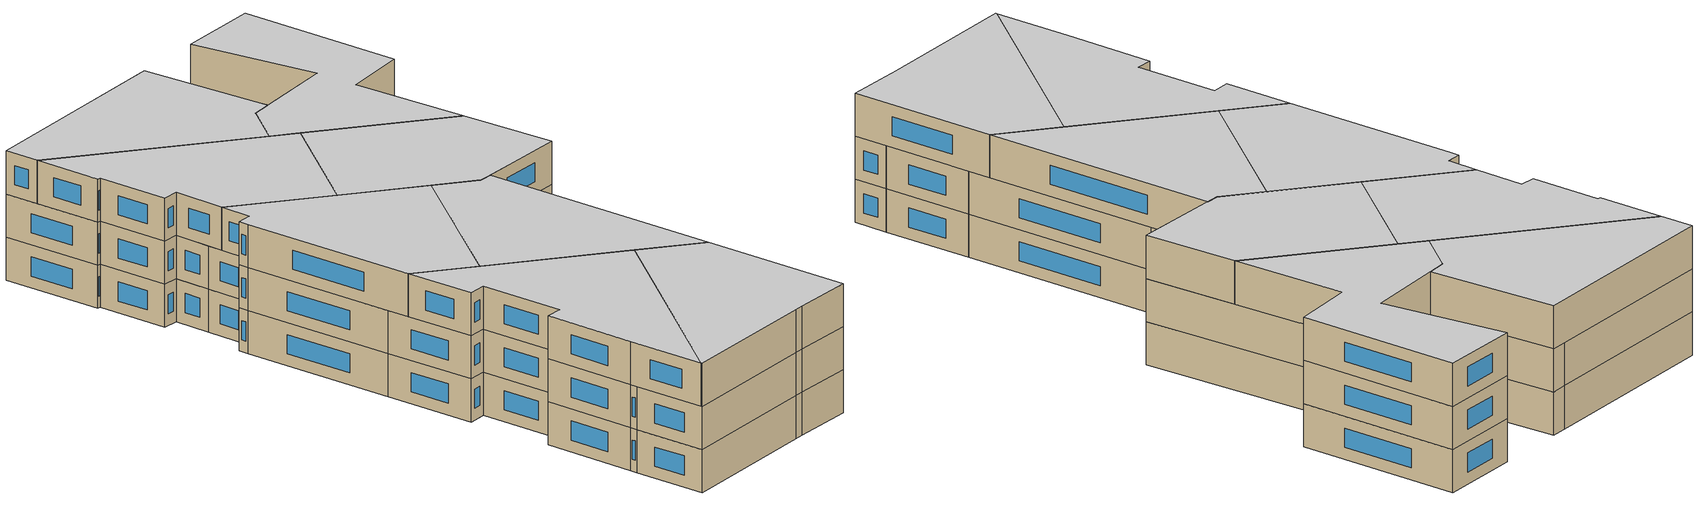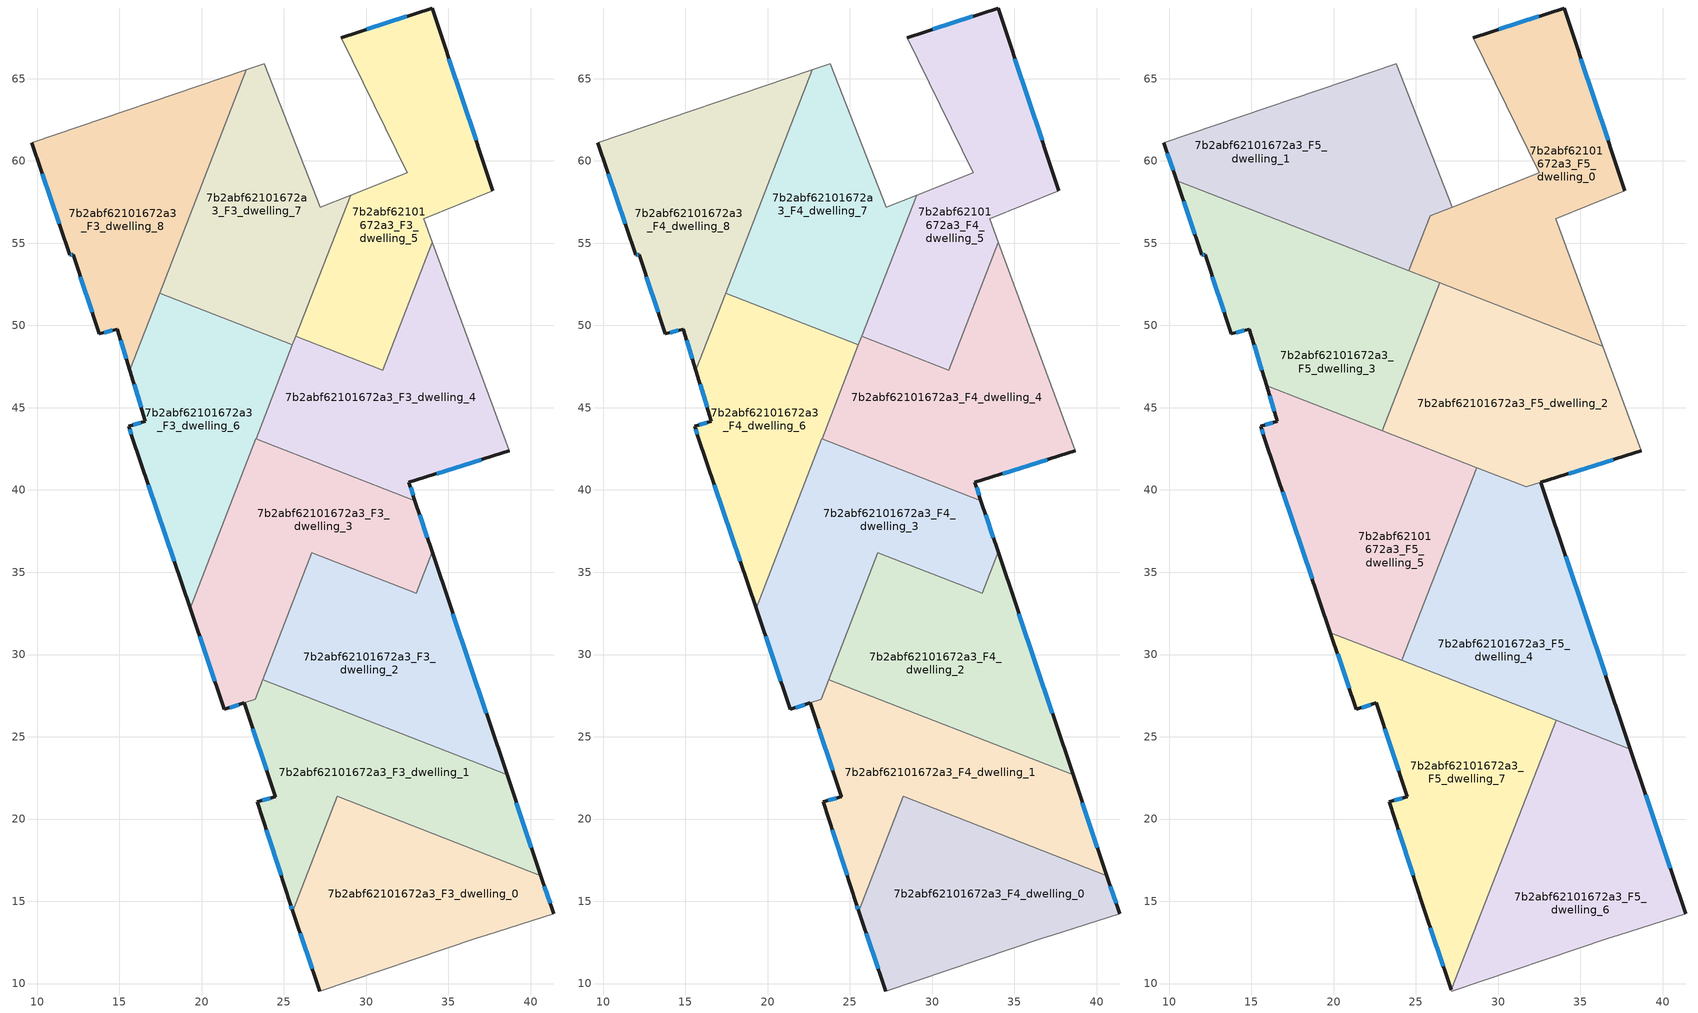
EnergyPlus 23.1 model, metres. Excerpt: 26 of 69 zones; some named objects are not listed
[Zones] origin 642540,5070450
7b2abf62101672a3_F3_dwelling_0
 floor to 7b2abf62101672a3_F2_dwelling_0 (EU_floor_Construction): 40.62,16.57 41.4,14.25 37.29,12.95 36.69,12.75 27.18,9.55 25.54,14.41 28.24,21.37 z9
 wall outside (EU_wall_Construction): 41.4,14.25 40.62,16.57 / 25.54,14.41 27.18,9.55 z9:12
 wall adiabatic (EU_wall_Construction): 27.18,9.55 36.69,12.75 37.29,12.95 41.4,14.25 z9:12
 wall to 7b2abf62101672a3_F3_dwelling_1 (EU_wall_Construction): 40.62,16.57 28.24,21.37 25.54,14.41 z9:12
 window (EU_Window_Construction): 41.18,14.89 40.83,15.92 / 25.99,13.06 26.73,10.9 z9.83:11.17
7b2abf62101672a3_F3_dwelling_1
 floor to 7b2abf62101672a3_F2_dwelling_1 (EU_floor_Construction): 38.56,22.68 40.62,16.57 28.24,21.37 25.54,14.41 25.38,14.85 23.38,21.06 24.46,21.36 24.48,21.36 24.48,21.38 22.58,27.06 23.25,27.29 23.7,28.46 z9
 wall outside (EU_wall_Construction): 22.58,27.06 24.48,21.38 24.48,21.36 24.46,21.36 23.38,21.06 25.38,14.85 25.54,14.41 / 40.62,16.57 38.56,22.68 z9:12
 wall to 7b2abf62101672a3_F3_dwelling_3 (EU_wall_Construction): 23.7,28.46 23.25,27.29 22.58,27.06 z9:12
 wall to 7b2abf62101672a3_F3_dwelling_2 (EU_wall_Construction): 38.56,22.68 23.7,28.46 z9:12
 window (EU_Window_Construction): 25.43,14.73 25.49,14.53 / 23.94,19.34 24.83,16.57 / 24.17,21.27 23.68,21.14 / 23.11,25.49 23.95,22.96 / 40.05,18.26 39.13,20.99 z9.83:11.17
7b2abf62101672a3_F3_dwelling_2
 floor to 7b2abf62101672a3_F2_dwelling_2 (EU_floor_Construction): 34.02,36.24 38.56,22.68 23.7,28.46 26.71,36.2 33.04,33.74 z9
 wall outside (EU_wall_Construction): 38.56,22.68 34.02,36.24 z9:12
 wall to 7b2abf62101672a3_F3_dwelling_3 (EU_wall_Construction): 34.02,36.24 33.04,33.74 26.71,36.2 23.7,28.46 z9:12
 window (EU_Window_Construction): 37.31,26.44 35.27,32.49 z9.83:11.17
7b2abf62101672a3_F3_dwelling_3
 floor to 7b2abf62101672a3_F2_dwelling_3 (EU_floor_Construction): 32.97,39.36 34.02,36.24 33.04,33.74 26.71,36.2 23.25,27.29 21.38,26.66 19.3,32.8 23.31,43.11 z9
 wall outside (EU_wall_Construction): 19.3,32.8 21.38,26.66 22.58,27.06 / 34.02,36.24 32.97,39.36 z9:12
 wall to 7b2abf62101672a3_F3_dwelling_4 (EU_wall_Construction): 32.97,39.36 23.31,43.11 z9:12
 wall to 7b2abf62101672a3_F3_dwelling_6 (EU_wall_Construction): 23.31,43.11 19.3,32.8 z9:12
 window (EU_Window_Construction): 21.72,26.77 22.25,26.95 / 19.88,31.1 20.81,28.36 / 33.73,37.1 33.26,38.49 z9.83:11.17
7b2abf62101672a3_F3_dwelling_4
 floor to 7b2abf62101672a3_F2_dwelling_4 (EU_floor_Construction): 34.03,55.04 38.7,42.37 32.6,40.47 32.97,39.36 23.31,43.11 25.73,49.34 31.02,47.28 z9
 wall outside (EU_wall_Construction): 32.97,39.36 32.6,40.47 38.7,42.37 z9:12
 wall to 7b2abf62101672a3_F3_dwelling_5 (EU_wall_Construction): 34.03,55.04 31.02,47.28 25.73,49.34 z9:12
 wall adiabatic (EU_wall_Construction): 38.7,42.37 34.03,55.04 z9:12
 wall to 7b2abf62101672a3_F3_dwelling_7 (EU_wall_Construction): 25.73,49.34 25.52,48.82 z9:12
 wall to 7b2abf62101672a3_F3_dwelling_6 (EU_wall_Construction): 25.52,48.82 23.31,43.11 z9:12
 window (EU_Window_Construction): 34.29,41 37.01,41.84 / 32.87,39.67 32.7,40.16 z9.83:11.17
7b2abf62101672a3_F3_dwelling_5
 floor to 7b2abf62101672a3_F2_dwelling_5 (EU_floor_Construction): 34.01,69.29 37.7,58.18 33.5,56.48 34.03,55.04 31.02,47.28 25.73,49.34 29.06,57.92 32.5,59.28 28.5,67.49 z9
 wall outside (EU_wall_Construction): 37.7,58.18 34.01,69.29 28.5,67.49 z9:12
 wall adiabatic (EU_wall_Construction): 34.03,55.04 33.5,56.48 37.7,58.18 / 28.5,67.49 32.5,59.28 29.06,57.92 z9:12
 wall to 7b2abf62101672a3_F3_dwelling_7 (EU_wall_Construction): 29.06,57.92 25.73,49.34 z9:12
 window (EU_Window_Construction): 32.48,68.79 30.02,67.99 / 36.68,61.26 35.03,66.22 z9.83:11.17
7b2abf62101672a3_F3_dwelling_6
 floor to 7b2abf62101672a3_F2_dwelling_6 (EU_floor_Construction): 25.52,48.82 19.3,32.8 15.79,43.18 15.58,43.88 16.59,44.18 15.64,47.29 17.45,51.95 z9
 wall outside (EU_wall_Construction): 15.64,47.29 16.59,44.18 15.58,43.88 15.79,43.18 19.3,32.8 z9:12
 wall to 7b2abf62101672a3_F3_dwelling_7 (EU_wall_Construction): 25.52,48.82 17.45,51.95 z9:12
 wall to 7b2abf62101672a3_F3_dwelling_8 (EU_wall_Construction): 17.45,51.95 15.64,47.29 z9:12
 window (EU_Window_Construction): 15.9,46.43 16.32,45.04 / 16.76,40.3 18.33,35.67 / 15.64,43.68 15.73,43.37 / 16.31,44.09 15.86,43.96 z9.83:11.17
7b2abf62101672a3_F3_dwelling_7
 floor to 7b2abf62101672a3_F2_dwelling_7 (EU_floor_Construction): 23.8,65.89 27.2,57.18 29.06,57.92 25.52,48.82 17.45,51.95 22.73,65.53 z9
 wall adiabatic (EU_wall_Construction): 29.06,57.92 27.2,57.18 23.8,65.89 22.73,65.53 z9:12
 wall to 7b2abf62101672a3_F3_dwelling_8 (EU_wall_Construction): 22.73,65.53 17.45,51.95 z9:12
7b2abf62101672a3_F3_dwelling_8
 floor to 7b2abf62101672a3_F2_dwelling_8 (EU_floor_Construction): 22.73,65.53 15.64,47.29 14.89,49.78 13.79,49.48 12.19,54.29 11.99,54.29 9.69,61.09 z9
 wall outside (EU_wall_Construction): 9.69,61.09 11.99,54.29 12.19,54.29 13.79,49.48 14.89,49.78 15.64,47.29 z9:12
 wall adiabatic (EU_wall_Construction): 22.73,65.53 9.69,61.09 z9:12
 window (EU_Window_Construction): 12.04,54.29 12.13,54.29 / 10.32,59.21 11.35,56.17 / 15.1,49.09 15.43,47.98 / 14.09,49.57 14.58,49.7 / 12.63,52.96 13.34,50.81 z9.83:11.17
7b2abf62101672a3_F4_dwelling_0
 floor to 7b2abf62101672a3_F3_dwelling_0 (EU_floor_Construction): 40.62,16.57 41.4,14.25 37.29,12.95 36.69,12.75 27.18,9.55 25.54,14.41 28.24,21.37 z12
 wall outside (EU_wall_Construction): 41.4,14.25 40.62,16.57 / 25.54,14.41 27.18,9.55 z12:15
 wall adiabatic (EU_wall_Construction): 27.18,9.55 36.69,12.75 37.29,12.95 41.4,14.25 z12:15
 wall to 7b2abf62101672a3_F4_dwelling_1 (EU_wall_Construction): 40.62,16.57 28.24,21.37 25.54,14.41 z12:15
 window (EU_Window_Construction): 41.18,14.89 40.83,15.92 / 25.99,13.06 26.73,10.9 z12.83:14.17
7b2abf62101672a3_F4_dwelling_1
 floor to 7b2abf62101672a3_F3_dwelling_1 (EU_floor_Construction): 38.56,22.68 40.62,16.57 28.24,21.37 25.54,14.41 25.38,14.85 23.38,21.06 24.46,21.36 24.48,21.36 24.48,21.38 22.58,27.06 23.25,27.29 23.7,28.46 z12
 wall outside (EU_wall_Construction): 22.58,27.06 24.48,21.38 24.48,21.36 24.46,21.36 23.38,21.06 25.38,14.85 25.54,14.41 / 40.62,16.57 38.56,22.68 z12:15
 wall to 7b2abf62101672a3_F4_dwelling_3 (EU_wall_Construction): 23.7,28.46 23.25,27.29 22.58,27.06 z12:15
 wall to 7b2abf62101672a3_F4_dwelling_2 (EU_wall_Construction): 38.56,22.68 23.7,28.46 z12:15
 window (EU_Window_Construction): 25.43,14.73 25.49,14.53 / 23.94,19.34 24.83,16.57 / 24.17,21.27 23.68,21.14 / 23.11,25.49 23.95,22.96 / 40.05,18.26 39.13,20.99 z12.83:14.17
7b2abf62101672a3_F4_dwelling_2
 floor to 7b2abf62101672a3_F3_dwelling_2 (EU_floor_Construction): 34.02,36.24 38.56,22.68 23.7,28.46 26.71,36.2 33.04,33.74 z12
 wall outside (EU_wall_Construction): 38.56,22.68 34.02,36.24 z12:15
 wall to 7b2abf62101672a3_F4_dwelling_3 (EU_wall_Construction): 34.02,36.24 33.04,33.74 26.71,36.2 23.7,28.46 z12:15
 window (EU_Window_Construction): 37.31,26.44 35.27,32.49 z12.83:14.17
7b2abf62101672a3_F4_dwelling_3
 floor to 7b2abf62101672a3_F3_dwelling_3 (EU_floor_Construction): 32.97,39.36 34.02,36.24 33.04,33.74 26.71,36.2 23.25,27.29 21.38,26.66 19.3,32.8 23.31,43.11 z12
 wall outside (EU_wall_Construction): 19.3,32.8 21.38,26.66 22.58,27.06 / 34.02,36.24 32.97,39.36 z12:15
 wall to 7b2abf62101672a3_F4_dwelling_4 (EU_wall_Construction): 32.97,39.36 23.31,43.11 z12:15
 wall to 7b2abf62101672a3_F4_dwelling_6 (EU_wall_Construction): 23.31,43.11 19.3,32.8 z12:15
 window (EU_Window_Construction): 21.72,26.77 22.25,26.95 / 19.88,31.1 20.81,28.36 / 33.73,37.1 33.26,38.49 z12.83:14.17
7b2abf62101672a3_F4_dwelling_4
 floor to 7b2abf62101672a3_F3_dwelling_4 (EU_floor_Construction): 34.03,55.04 38.7,42.37 32.6,40.47 32.97,39.36 23.31,43.11 25.73,49.34 31.02,47.28 z12
 wall outside (EU_wall_Construction): 32.97,39.36 32.6,40.47 38.7,42.37 z12:15
 wall to 7b2abf62101672a3_F4_dwelling_5 (EU_wall_Construction): 34.03,55.04 31.02,47.28 25.73,49.34 z12:15
 wall adiabatic (EU_wall_Construction): 38.7,42.37 34.03,55.04 z12:15
 wall to 7b2abf62101672a3_F4_dwelling_7 (EU_wall_Construction): 25.73,49.34 25.52,48.82 z12:15
 wall to 7b2abf62101672a3_F4_dwelling_6 (EU_wall_Construction): 25.52,48.82 23.31,43.11 z12:15
 window (EU_Window_Construction): 34.29,41 37.01,41.84 / 32.87,39.67 32.7,40.16 z12.83:14.17
7b2abf62101672a3_F4_dwelling_5
 floor to 7b2abf62101672a3_F3_dwelling_5 (EU_floor_Construction): 34.01,69.29 37.7,58.18 33.5,56.48 34.03,55.04 31.02,47.28 25.73,49.34 29.06,57.92 32.5,59.28 28.5,67.49 z12
 wall outside (EU_wall_Construction): 37.7,58.18 34.01,69.29 28.5,67.49 z12:15
 wall adiabatic (EU_wall_Construction): 34.03,55.04 33.5,56.48 37.7,58.18 / 28.5,67.49 32.5,59.28 29.06,57.92 z12:15
 wall to 7b2abf62101672a3_F4_dwelling_7 (EU_wall_Construction): 29.06,57.92 25.73,49.34 z12:15
 window (EU_Window_Construction): 32.48,68.79 30.02,67.99 / 36.68,61.26 35.03,66.22 z12.83:14.17
7b2abf62101672a3_F4_dwelling_6
 floor to 7b2abf62101672a3_F3_dwelling_6 (EU_floor_Construction): 25.52,48.82 19.3,32.8 15.79,43.18 15.58,43.88 16.59,44.18 15.64,47.29 17.45,51.95 z12
 wall outside (EU_wall_Construction): 15.64,47.29 16.59,44.18 15.58,43.88 15.79,43.18 19.3,32.8 z12:15
 wall to 7b2abf62101672a3_F4_dwelling_7 (EU_wall_Construction): 25.52,48.82 17.45,51.95 z12:15
 wall to 7b2abf62101672a3_F4_dwelling_8 (EU_wall_Construction): 17.45,51.95 15.64,47.29 z12:15
 window (EU_Window_Construction): 15.9,46.43 16.32,45.04 / 16.76,40.3 18.33,35.67 / 15.64,43.68 15.73,43.37 / 16.31,44.09 15.86,43.96 z12.83:14.17
7b2abf62101672a3_F4_dwelling_7
 floor to 7b2abf62101672a3_F3_dwelling_7 (EU_floor_Construction): 23.8,65.89 27.2,57.18 29.06,57.92 25.52,48.82 17.45,51.95 22.73,65.53 z12
 wall adiabatic (EU_wall_Construction): 29.06,57.92 27.2,57.18 23.8,65.89 22.73,65.53 z12:15
 wall to 7b2abf62101672a3_F4_dwelling_8 (EU_wall_Construction): 22.73,65.53 17.45,51.95 z12:15
7b2abf62101672a3_F4_dwelling_8
 floor to 7b2abf62101672a3_F3_dwelling_8 (EU_floor_Construction): 22.73,65.53 15.64,47.29 14.89,49.78 13.79,49.48 12.19,54.29 11.99,54.29 9.69,61.09 z12
 wall outside (EU_wall_Construction): 9.69,61.09 11.99,54.29 12.19,54.29 13.79,49.48 14.89,49.78 15.64,47.29 z12:15
 wall adiabatic (EU_wall_Construction): 22.73,65.53 9.69,61.09 z12:15
 window (EU_Window_Construction): 12.04,54.29 12.13,54.29 / 10.32,59.21 11.35,56.17 / 15.1,49.09 15.43,47.98 / 14.09,49.57 14.58,49.7 / 12.63,52.96 13.34,50.81 z12.83:14.17
7b2abf62101672a3_F5_dwelling_0
 floor to 7b2abf62101672a3_F4_dwelling_5 (EU_floor_Construction): 34.01,69.29 37.7,58.18 33.5,56.48 34.03,55.04 32.21,50.34 26.92,52.4 29.06,57.92 32.5,59.28 28.5,67.49 z15
 floor to 7b2abf62101672a3_F4_dwelling_4 (EU_floor_Construction): 34.03,55.04 36.36,48.73 32.21,50.34 z15
 floor to 7b2abf62101672a3_F4_dwelling_7 (EU_floor_Construction): 29.06,57.92 26.92,52.4 24.57,53.31 25.87,56.65 z15
 wall outside (EU_wall_Construction): 37.7,58.18 34.01,69.29 28.5,67.49 z15:18
 wall adiabatic (EU_wall_Construction): 28.5,67.49 32.5,59.28 27.2,57.19 / 36.36,48.73 33.5,56.48 37.7,58.18 z15:18
 wall to 7b2abf62101672a3_F5_dwelling_1 (EU_wall_Construction): 27.2,57.18 25.87,56.66 / 25.87,56.65 24.57,53.31 z15:18
 wall to 7b2abf62101672a3_F5_dwelling_2 (EU_wall_Construction): 26.45,52.58 36.36,48.73 z15:18
 wall to 7b2abf62101672a3_F5_dwelling_3 (EU_wall_Construction): 24.57,53.31 26.45,52.58 z15:18
 window (EU_Window_Construction): 32.48,68.79 30.02,67.99 / 36.68,61.26 35.03,66.22 z15.83:17.17
 ceiling to 7b2abf62101672a3_F6_dwelling_0 (EU_floor_Construction): 36.36,48.73 33.5,56.48 37.7,58.18 34.01,69.29 28.5,67.49 32.5,59.28 25.87,56.65 24.57,53.31 z18
7b2abf62101672a3_F5_dwelling_1
 floor to 7b2abf62101672a3_F4_dwelling_8 (EU_floor_Construction): 22.73,65.53 18.84,55.53 10.46,58.79 9.69,61.09 z15
 floor to 7b2abf62101672a3_F4_dwelling_7 (EU_floor_Construction): 23.8,65.89 27.2,57.18 25.87,56.66 24.57,53.31 18.84,55.53 22.73,65.53 z15
 wall outside (EU_wall_Construction): 9.69,61.09 10.46,58.79 z15:18
 wall adiabatic (EU_wall_Construction): 27.2,57.18 23.8,65.89 9.69,61.09 z15:18
 wall to 7b2abf62101672a3_F5_dwelling_3 (EU_wall_Construction): 10.46,58.79 24.57,53.31 z15:18
 window (EU_Window_Construction): 9.9,60.45 10.25,59.43 z15.83:17.17
 ceiling to 7b2abf62101672a3_F6_dwelling_1 (EU_floor_Construction): 24.57,53.31 25.87,56.66 27.2,57.18 23.8,65.89 9.69,61.09 10.46,58.79 z18
7b2abf62101672a3_F5_dwelling_2
 floor to 7b2abf62101672a3_F4_dwelling_4 (EU_floor_Construction): 36.36,48.73 38.7,42.37 31.71,40.19 23.42,43.41 25.73,49.34 31.02,47.28 32.21,50.34 z15
 floor to 7b2abf62101672a3_F4_dwelling_5 (EU_floor_Construction): 32.21,50.34 31.02,47.28 25.73,49.34 26.92,52.4 z15
 floor to 7b2abf62101672a3_F4_dwelling_6 (EU_floor_Construction): 25.52,48.82 23.42,43.41 22.96,43.59 25.06,49 z15
 floor to 7b2abf62101672a3_F4_dwelling_7 (EU_floor_Construction): 26.92,52.4 25.52,48.82 25.06,49 26.45,52.58 z15
 wall outside (EU_wall_Construction): 32.6,40.47 38.7,42.37 z15:18
 wall to 7b2abf62101672a3_F5_dwelling_3 (EU_wall_Construction): 26.45,52.58 22.96,43.59 z15:18
 wall adiabatic (EU_wall_Construction): 38.7,42.37 36.36,48.73 z15:18
 wall to 7b2abf62101672a3_F5_dwelling_5 (EU_wall_Construction): 22.96,43.59 28.69,41.36 z15:18
 wall to 7b2abf62101672a3_F5_dwelling_4 (EU_wall_Construction): 31.71,40.19 32.6,40.47 / 28.69,41.36 31.7,40.2 z15:18
 window (EU_Window_Construction): 34.29,41 37.01,41.84 z15.83:17.17
 ceiling to 7b2abf62101672a3_F6_dwelling_2 (EU_floor_Construction): 38.7,42.37 36.36,48.73 26.45,52.58 22.96,43.59 31.7,40.2 z18
7b2abf62101672a3_F5_dwelling_3
 floor to 7b2abf62101672a3_F4_dwelling_6 (EU_floor_Construction): 25.06,49 22.96,43.59 15.94,46.32 15.64,47.29 17.45,51.95 z15
 floor to 7b2abf62101672a3_F4_dwelling_8 (EU_floor_Construction): 18.84,55.53 15.64,47.29 14.89,49.78 13.79,49.48 12.19,54.29 11.99,54.29 10.46,58.79 z15
 floor to 7b2abf62101672a3_F4_dwelling_7 (EU_floor_Construction): 26.45,52.58 25.06,49 17.45,51.95 18.84,55.53 z15
 wall outside (EU_wall_Construction): 10.46,58.79 11.99,54.29 12.19,54.29 13.79,49.48 14.89,49.78 15.94,46.32 z15:18
 wall to 7b2abf62101672a3_F5_dwelling_5 (EU_wall_Construction): 15.94,46.32 22.96,43.59 z15:18
 window (EU_Window_Construction): 12.63,52.96 13.34,50.81 / 12.04,54.29 12.13,54.29 / 10.89,57.54 11.56,55.53 / 15.18,48.82 15.65,47.28 / 14.09,49.57 14.58,49.7 z15.83:17.17
 ceiling to 7b2abf62101672a3_F6_dwelling_3 (EU_floor_Construction): 22.96,43.59 26.45,52.58 10.46,58.79 11.99,54.29 12.19,54.29 13.79,49.48 14.89,49.78 15.94,46.32 z18
7b2abf62101672a3_F5_dwelling_4
 floor to 7b2abf62101672a3_F4_dwelling_2 (EU_floor_Construction): 34.02,36.24 38.04,24.25 24.16,29.64 26.71,36.2 33.04,33.74 z15
 floor to 7b2abf62101672a3_F4_dwelling_3 (EU_floor_Construction): 32.97,39.36 34.02,36.24 33.04,33.74 26.71,36.2 24.16,29.64 24.14,29.65 28.57,41.06 z15
 floor to 7b2abf62101672a3_F4_dwelling_4 (EU_floor_Construction): 32.6,40.47 32.97,39.36 28.57,41.06 28.69,41.36 31.71,40.19 z15
 wall outside (EU_wall_Construction): 38.04,24.25 32.6,40.47 z15:18
 wall to 7b2abf62101672a3_F5_dwelling_5 (EU_wall_Construction): 28.69,41.37 24.14,29.65 z15:18
 wall to 7b2abf62101672a3_F5_dwelling_7 (EU_wall_Construction): 24.14,29.65 33.53,26 z15:18
 wall to 7b2abf62101672a3_F5_dwelling_6 (EU_wall_Construction): 33.53,26 38.04,24.25 z15:18
 window (EU_Window_Construction): 36.53,28.74 34.1,35.98 z15.83:17.17
 ceiling to 7b2abf62101672a3_F6_dwelling_4 (EU_floor_Construction): 38.04,24.25 32.6,40.47 31.71,40.19 28.69,41.37 24.14,29.65 z18
7b2abf62101672a3_F5_dwelling_5
 floor to 7b2abf62101672a3_F4_dwelling_3 (EU_floor_Construction): 28.57,41.06 24.14,29.65 19.8,31.34 19.3,32.8 23.31,43.11 z15
 floor to 7b2abf62101672a3_F4_dwelling_4 (EU_floor_Construction): 28.69,41.36 28.57,41.06 23.31,43.11 23.42,43.41 z15
 floor to 7b2abf62101672a3_F4_dwelling_6 (EU_floor_Construction): 23.42,43.41 19.3,32.8 15.79,43.18 15.58,43.88 16.59,44.18 15.94,46.32 z15
 wall outside (EU_wall_Construction): 15.94,46.32 16.59,44.18 15.58,43.88 15.79,43.18 19.8,31.34 z15:18
 wall to 7b2abf62101672a3_F5_dwelling_7 (EU_wall_Construction): 19.8,31.34 24.14,29.65 z15:18
 window (EU_Window_Construction): 16.31,44.09 15.86,43.96 / 16.12,45.73 16.41,44.77 / 16.9,39.9 18.69,34.61 / 15.64,43.68 15.73,43.37 z15.83:17.17
 ceiling to 7b2abf62101672a3_F6_dwelling_5 (EU_floor_Construction): 24.14,29.65 28.69,41.37 15.94,46.32 16.59,44.18 15.58,43.88 15.79,43.18 19.8,31.34 z18
7b2abf62101672a3_F5_dwelling_6
 floor to 7b2abf62101672a3_F4_dwelling_0 (EU_floor_Construction): 40.62,16.57 41.4,14.25 37.29,12.95 36.69,12.75 27.18,9.55 27.16,9.62 31.27,20.2 z15
 floor to 7b2abf62101672a3_F4_dwelling_1 (EU_floor_Construction): 38.56,22.68 40.62,16.57 31.27,20.2 33.07,24.82 z15
 floor to 7b2abf62101672a3_F4_dwelling_2 (EU_floor_Construction): 38.04,24.25 38.56,22.68 33.07,24.82 33.53,26 z15
 wall outside (EU_wall_Construction): 41.4,14.25 38.04,24.25 z15:18
 wall adiabatic (EU_wall_Construction): 27.16,9.62 27.18,9.55 36.69,12.75 37.29,12.95 41.4,14.25 z15:18
 wall to 7b2abf62101672a3_F5_dwelling_7 (EU_wall_Construction): 33.53,26 27.16,9.62 z15:18
 window (EU_Window_Construction): 40.47,17.02 38.97,21.48 z15.83:17.17
 ceiling to 7b2abf62101672a3_F6_dwelling_6 (EU_floor_Construction): 41.4,14.25 38.04,24.25 33.53,26 27.16,9.62 27.18,9.55 36.69,12.75 37.29,12.95 z18
7b2abf62101672a3_F5_dwelling_7
 floor to 7b2abf62101672a3_F4_dwelling_1 (EU_floor_Construction): 33.07,24.82 31.27,20.2 28.24,21.37 25.54,14.41 25.38,14.85 23.38,21.06 24.48,21.36 24.48,21.38 22.58,27.06 23.25,27.29 23.7,28.46 z15
 floor to 7b2abf62101672a3_F4_dwelling_0 (EU_floor_Construction): 31.27,20.2 27.16,9.62 25.54,14.41 28.24,21.37 z15
 floor to 7b2abf62101672a3_F4_dwelling_2 (EU_floor_Construction): 33.53,26 33.07,24.82 23.7,28.46 24.16,29.64 z15
 floor to 7b2abf62101672a3_F4_dwelling_3 (EU_floor_Construction): 24.16,29.64 23.25,27.29 21.38,26.66 19.8,31.34 z15
 wall outside (EU_wall_Construction): 19.8,31.34 21.38,26.66 22.58,27.06 24.48,21.36 23.38,21.06 25.38,14.85 27.16,9.62 z15:18
 window (EU_Window_Construction): 23.11,25.48 23.96,22.94 / 21.72,26.77 22.25,26.95 / 20.24,30.04 20.95,27.96 / 25.88,13.4 26.67,11.07 / 23.94,19.34 24.83,16.57 / 24.18,21.28 23.69,21.14 z15.83:17.17
 ceiling to 7b2abf62101672a3_F6_dwelling_7 (EU_floor_Construction): 27.16,9.62 33.53,26 19.8,31.34 21.38,26.66 22.58,27.06 24.48,21.36 23.38,21.06 25.38,14.85 z18
[Building]
EU S2 Campaign: North Axis=0; Terrain=City; Solar Distribution=FullExterior
[Site:Location]
Lyon-Bron: Latitude=45.75; Longitude=5; Time Zone=1; Elevation=198
[SizingPeriod:WeatherFileDays]
AnnualSizingPeriod: Begin Month=1; Begin Day of Month=1; End Month=12; End Day of Month=31; Day of Week for Start Day=Monday; Use Weather File Daylight Saving Period=No; Use Weather File Rain and Snow Indicators=No
[MATERIAL]
EU_InternalMass_Material: Roughness=MediumRough; Thickness=0.1; Conductivity=1; Density=1800; Specific Heat=900; Thermal Absorptance=0.9; Solar Absorptance=0.7; Visible Absorptance=0.7
[MATERIAL:NOMASS] Roughness=MediumRough; Thermal Absorptance=0.9; Solar Absorptance=0.7; Visible Absorptance=0.7
Name | Thermal Resistance
EU_wall_NoMass | 1.97775
EU_floor_NoMass | 1.84812
[WINDOWMATERIAL:SIMPLEGLAZINGSYSTEM]
EU_Window_SimpleGlazing: UFactor=3.27502; Solar Heat Gain Coefficient=0.76; Visible Transmittance=0.76
[CONSTRUCTION]
EU_wall_Construction: EU_wall_NoMass
EU_floor_Construction: EU_floor_NoMass
EU_InternalMass_Construction: EU_InternalMass_Material
EU_Window_Construction: EU_Window_SimpleGlazing
[ZONE] Type=1; Multiplier=1; Ceiling Height=autocalculate; Floor Area=autocalculate; Part of Total Floor Area=Yes
Name | Volume
7b2abf62101672a3_F3_dwelling_0; 7b2abf62101672a3_F4_dwelling_0 | 317.718
7b2abf62101672a3_F5_dwelling_0 | 367.21
7b2abf62101672a3_F3_dwelling_1; 7b2abf62101672a3_F4_dwelling_1 | 321.059
7b2abf62101672a3_F5_dwelling_1 | 362.582
7b2abf62101672a3_F3_dwelling_2; 7b2abf62101672a3_F4_dwelling_2 | 320.123
7b2abf62101672a3_F5_dwelling_2 | 363.871
7b2abf62101672a3_F3_dwelling_3; 7b2abf62101672a3_F4_dwelling_3 | 337.224
7b2abf62101672a3_F5_dwelling_3 | 364.903
7b2abf62101672a3_F3_dwelling_4; 7b2abf62101672a3_F4_dwelling_4 | 338.095
7b2abf62101672a3_F5_dwelling_4 | 365.985
7b2abf62101672a3_F3_dwelling_5; 7b2abf62101672a3_F4_dwelling_5 | 353.594
7b2abf62101672a3_F5_dwelling_5 | 364.922
7b2abf62101672a3_F3_dwelling_6; 7b2abf62101672a3_F4_dwelling_6 | 303.576
7b2abf62101672a3_F5_dwelling_6 | 364.901
7b2abf62101672a3_F3_dwelling_7; 7b2abf62101672a3_F4_dwelling_7 | 303.581
7b2abf62101672a3_F5_dwelling_7 | 364.947
7b2abf62101672a3_F3_dwelling_8; 7b2abf62101672a3_F4_dwelling_8 | 324.349
[INTERNALMASS] Construction=EU_InternalMass_Construction
Name | Zone or ZoneList | Surface Area
7b2abf62101672a3_F3_dwelling_0_EU_InternalMass | 7b2abf62101672a3_F3_dwelling_0 | 105.904
7b2abf62101672a3_F3_dwelling_1_EU_InternalMass | 7b2abf62101672a3_F3_dwelling_1 | 107.018
7b2abf62101672a3_F3_dwelling_2_EU_InternalMass | 7b2abf62101672a3_F3_dwelling_2 | 106.712
7b2abf62101672a3_F3_dwelling_3_EU_InternalMass | 7b2abf62101672a3_F3_dwelling_3 | 112.408
7b2abf62101672a3_F3_dwelling_4_EU_InternalMass | 7b2abf62101672a3_F3_dwelling_4 | 112.701
7b2abf62101672a3_F3_dwelling_5_EU_InternalMass | 7b2abf62101672a3_F3_dwelling_5 | 117.865
7b2abf62101672a3_F3_dwelling_6_EU_InternalMass | 7b2abf62101672a3_F3_dwelling_6 | 101.192
7b2abf62101672a3_F3_dwelling_7_EU_InternalMass | 7b2abf62101672a3_F3_dwelling_7 | 101.193
7b2abf62101672a3_F3_dwelling_8_EU_InternalMass | 7b2abf62101672a3_F3_dwelling_8 | 108.117
7b2abf62101672a3_F4_dwelling_0_EU_InternalMass | 7b2abf62101672a3_F4_dwelling_0 | 105.904
7b2abf62101672a3_F4_dwelling_1_EU_InternalMass | 7b2abf62101672a3_F4_dwelling_1 | 107.018
7b2abf62101672a3_F4_dwelling_2_EU_InternalMass | 7b2abf62101672a3_F4_dwelling_2 | 106.712
7b2abf62101672a3_F4_dwelling_3_EU_InternalMass | 7b2abf62101672a3_F4_dwelling_3 | 112.408
7b2abf62101672a3_F4_dwelling_4_EU_InternalMass | 7b2abf62101672a3_F4_dwelling_4 | 112.701
7b2abf62101672a3_F4_dwelling_5_EU_InternalMass | 7b2abf62101672a3_F4_dwelling_5 | 117.865
7b2abf62101672a3_F4_dwelling_6_EU_InternalMass | 7b2abf62101672a3_F4_dwelling_6 | 101.192
7b2abf62101672a3_F4_dwelling_7_EU_InternalMass | 7b2abf62101672a3_F4_dwelling_7 | 101.193
7b2abf62101672a3_F4_dwelling_8_EU_InternalMass | 7b2abf62101672a3_F4_dwelling_8 | 108.117
7b2abf62101672a3_F5_dwelling_0_EU_InternalMass | 7b2abf62101672a3_F5_dwelling_0 | 122.421
7b2abf62101672a3_F5_dwelling_1_EU_InternalMass | 7b2abf62101672a3_F5_dwelling_1 | 120.86
7b2abf62101672a3_F5_dwelling_2_EU_InternalMass | 7b2abf62101672a3_F5_dwelling_2 | 121.286
7b2abf62101672a3_F5_dwelling_3_EU_InternalMass | 7b2abf62101672a3_F5_dwelling_3 | 121.634
7b2abf62101672a3_F5_dwelling_4_EU_InternalMass | 7b2abf62101672a3_F5_dwelling_4 | 121.998
7b2abf62101672a3_F5_dwelling_5_EU_InternalMass | 7b2abf62101672a3_F5_dwelling_5 | 121.64
7b2abf62101672a3_F5_dwelling_6_EU_InternalMass | 7b2abf62101672a3_F5_dwelling_6 | 121.634
7b2abf62101672a3_F5_dwelling_7_EU_InternalMass | 7b2abf62101672a3_F5_dwelling_7 | 121.649
[OTHEREQUIPMENT] Fuel Type=Electricity; Design Level Calculation Method=Watts/Area; Power per Zone Floor Area=1; Fraction Latent=0; Fraction Radiant=0; Fraction Lost=0; Carbon Dioxide Generation Rate=0; EndUse Subcategory=EU_Step8_InternalGains
Name | Zone or ZoneList or Space or SpaceList | Schedule
EU_Step8_InternalGain_7b2abf62101672a3_F3_dwelling_0_f000 | 7b2abf62101672a3_F3_dwelling_0 | EU_Step8_GainSchedule_7b2abf62101672a3_F3_dwelling_0_f000
EU_Step8_InternalGain_7b2abf62101672a3_F3_dwelling_1_f000 | 7b2abf62101672a3_F3_dwelling_1 | EU_Step8_GainSchedule_7b2abf62101672a3_F3_dwelling_1_f000
EU_Step8_InternalGain_7b2abf62101672a3_F3_dwelling_2_f000 | 7b2abf62101672a3_F3_dwelling_2 | EU_Step8_GainSchedule_7b2abf62101672a3_F3_dwelling_2_f000
EU_Step8_InternalGain_7b2abf62101672a3_F3_dwelling_3_f000 | 7b2abf62101672a3_F3_dwelling_3 | EU_Step8_GainSchedule_7b2abf62101672a3_F3_dwelling_3_f000
EU_Step8_InternalGain_7b2abf62101672a3_F3_dwelling_4_f000 | 7b2abf62101672a3_F3_dwelling_4 | EU_Step8_GainSchedule_7b2abf62101672a3_F3_dwelling_4_f000
EU_Step8_InternalGain_7b2abf62101672a3_F3_dwelling_5_f000 | 7b2abf62101672a3_F3_dwelling_5 | EU_Step8_GainSchedule_7b2abf62101672a3_F3_dwelling_5_f000
EU_Step8_InternalGain_7b2abf62101672a3_F3_dwelling_6_f000 | 7b2abf62101672a3_F3_dwelling_6 | EU_Step8_GainSchedule_7b2abf62101672a3_F3_dwelling_6_f000
EU_Step8_InternalGain_7b2abf62101672a3_F3_dwelling_7_f000 | 7b2abf62101672a3_F3_dwelling_7 | EU_Step8_GainSchedule_7b2abf62101672a3_F3_dwelling_7_f000
EU_Step8_InternalGain_7b2abf62101672a3_F3_dwelling_8_f000 | 7b2abf62101672a3_F3_dwelling_8 | EU_Step8_GainSchedule_7b2abf62101672a3_F3_dwelling_8_f000
EU_Step8_InternalGain_7b2abf62101672a3_F4_dwelling_0_f000 | 7b2abf62101672a3_F4_dwelling_0 | EU_Step8_GainSchedule_7b2abf62101672a3_F4_dwelling_0_f000
EU_Step8_InternalGain_7b2abf62101672a3_F4_dwelling_1_f000 | 7b2abf62101672a3_F4_dwelling_1 | EU_Step8_GainSchedule_7b2abf62101672a3_F4_dwelling_1_f000
EU_Step8_InternalGain_7b2abf62101672a3_F4_dwelling_2_f000 | 7b2abf62101672a3_F4_dwelling_2 | EU_Step8_GainSchedule_7b2abf62101672a3_F4_dwelling_2_f000
EU_Step8_InternalGain_7b2abf62101672a3_F4_dwelling_3_f000 | 7b2abf62101672a3_F4_dwelling_3 | EU_Step8_GainSchedule_7b2abf62101672a3_F4_dwelling_3_f000
EU_Step8_InternalGain_7b2abf62101672a3_F4_dwelling_4_f000 | 7b2abf62101672a3_F4_dwelling_4 | EU_Step8_GainSchedule_7b2abf62101672a3_F4_dwelling_4_f000
EU_Step8_InternalGain_7b2abf62101672a3_F4_dwelling_5_f000 | 7b2abf62101672a3_F4_dwelling_5 | EU_Step8_GainSchedule_7b2abf62101672a3_F4_dwelling_5_f000
EU_Step8_InternalGain_7b2abf62101672a3_F4_dwelling_6_f000 | 7b2abf62101672a3_F4_dwelling_6 | EU_Step8_GainSchedule_7b2abf62101672a3_F4_dwelling_6_f000
EU_Step8_InternalGain_7b2abf62101672a3_F4_dwelling_7_f000 | 7b2abf62101672a3_F4_dwelling_7 | EU_Step8_GainSchedule_7b2abf62101672a3_F4_dwelling_7_f000
EU_Step8_InternalGain_7b2abf62101672a3_F4_dwelling_8_f000 | 7b2abf62101672a3_F4_dwelling_8 | EU_Step8_GainSchedule_7b2abf62101672a3_F4_dwelling_8_f000
EU_Step8_InternalGain_7b2abf62101672a3_F5_dwelling_0_f000 | 7b2abf62101672a3_F5_dwelling_0 | EU_Step8_GainSchedule_7b2abf62101672a3_F5_dwelling_0_f000
EU_Step8_InternalGain_7b2abf62101672a3_F5_dwelling_1_f000 | 7b2abf62101672a3_F5_dwelling_1 | EU_Step8_GainSchedule_7b2abf62101672a3_F5_dwelling_1_f000
EU_Step8_InternalGain_7b2abf62101672a3_F5_dwelling_2_f000 | 7b2abf62101672a3_F5_dwelling_2 | EU_Step8_GainSchedule_7b2abf62101672a3_F5_dwelling_2_f000
EU_Step8_InternalGain_7b2abf62101672a3_F5_dwelling_3_f000 | 7b2abf62101672a3_F5_dwelling_3 | EU_Step8_GainSchedule_7b2abf62101672a3_F5_dwelling_3_f000
EU_Step8_InternalGain_7b2abf62101672a3_F5_dwelling_4_f000 | 7b2abf62101672a3_F5_dwelling_4 | EU_Step8_GainSchedule_7b2abf62101672a3_F5_dwelling_4_f000
EU_Step8_InternalGain_7b2abf62101672a3_F5_dwelling_5_f000 | 7b2abf62101672a3_F5_dwelling_5 | EU_Step8_GainSchedule_7b2abf62101672a3_F5_dwelling_5_f000
EU_Step8_InternalGain_7b2abf62101672a3_F5_dwelling_6_f000 | 7b2abf62101672a3_F5_dwelling_6 | EU_Step8_GainSchedule_7b2abf62101672a3_F5_dwelling_6_f000
EU_Step8_InternalGain_7b2abf62101672a3_F5_dwelling_7_f000 | 7b2abf62101672a3_F5_dwelling_7 | EU_Step8_GainSchedule_7b2abf62101672a3_F5_dwelling_7_f000
[ZONEVENTILATION:DESIGNFLOWRATE] Schedule=EU_AlwaysOn; Design Flow Rate Calculation Method=AirChanges/Hour; Air Changes per Hour=0.759424; Ventilation Type=Natural; Fan Pressure Rise=0; Fan Total Efficiency=1; Constant Term Coefficient=1; Temperature Term Coefficient=0; Velocity Term Coefficient=0; Velocity Squared Term Coefficient=0; Minimum Indoor Temperature=-100; Maximum Indoor Temperature=100; Delta Temperature=-100; Minimum Outdoor Temperature=-100; Maximum Outdoor Temperature=100; Maximum Wind Speed=40
Name | Zone or ZoneList or Space or SpaceList
EU_ConstantAir_7b2abf62101672a3_F3_dwelling_0 | 7b2abf62101672a3_F3_dwelling_0
EU_ConstantAir_7b2abf62101672a3_F3_dwelling_1 | 7b2abf62101672a3_F3_dwelling_1
EU_ConstantAir_7b2abf62101672a3_F3_dwelling_2 | 7b2abf62101672a3_F3_dwelling_2
EU_ConstantAir_7b2abf62101672a3_F3_dwelling_3 | 7b2abf62101672a3_F3_dwelling_3
EU_ConstantAir_7b2abf62101672a3_F3_dwelling_4 | 7b2abf62101672a3_F3_dwelling_4
EU_ConstantAir_7b2abf62101672a3_F3_dwelling_5 | 7b2abf62101672a3_F3_dwelling_5
EU_ConstantAir_7b2abf62101672a3_F3_dwelling_6 | 7b2abf62101672a3_F3_dwelling_6
EU_ConstantAir_7b2abf62101672a3_F3_dwelling_7 | 7b2abf62101672a3_F3_dwelling_7
EU_ConstantAir_7b2abf62101672a3_F3_dwelling_8 | 7b2abf62101672a3_F3_dwelling_8
EU_ConstantAir_7b2abf62101672a3_F4_dwelling_0 | 7b2abf62101672a3_F4_dwelling_0
EU_ConstantAir_7b2abf62101672a3_F4_dwelling_1 | 7b2abf62101672a3_F4_dwelling_1
EU_ConstantAir_7b2abf62101672a3_F4_dwelling_2 | 7b2abf62101672a3_F4_dwelling_2
EU_ConstantAir_7b2abf62101672a3_F4_dwelling_3 | 7b2abf62101672a3_F4_dwelling_3
EU_ConstantAir_7b2abf62101672a3_F4_dwelling_4 | 7b2abf62101672a3_F4_dwelling_4
EU_ConstantAir_7b2abf62101672a3_F4_dwelling_5 | 7b2abf62101672a3_F4_dwelling_5
EU_ConstantAir_7b2abf62101672a3_F4_dwelling_6 | 7b2abf62101672a3_F4_dwelling_6
EU_ConstantAir_7b2abf62101672a3_F4_dwelling_7 | 7b2abf62101672a3_F4_dwelling_7
EU_ConstantAir_7b2abf62101672a3_F4_dwelling_8 | 7b2abf62101672a3_F4_dwelling_8
EU_ConstantAir_7b2abf62101672a3_F5_dwelling_0 | 7b2abf62101672a3_F5_dwelling_0
EU_ConstantAir_7b2abf62101672a3_F5_dwelling_1 | 7b2abf62101672a3_F5_dwelling_1
EU_ConstantAir_7b2abf62101672a3_F5_dwelling_2 | 7b2abf62101672a3_F5_dwelling_2
EU_ConstantAir_7b2abf62101672a3_F5_dwelling_3 | 7b2abf62101672a3_F5_dwelling_3
EU_ConstantAir_7b2abf62101672a3_F5_dwelling_4 | 7b2abf62101672a3_F5_dwelling_4
EU_ConstantAir_7b2abf62101672a3_F5_dwelling_5 | 7b2abf62101672a3_F5_dwelling_5
EU_ConstantAir_7b2abf62101672a3_F5_dwelling_6 | 7b2abf62101672a3_F5_dwelling_6
EU_ConstantAir_7b2abf62101672a3_F5_dwelling_7 | 7b2abf62101672a3_F5_dwelling_7
[HVACTEMPLATE:ZONE:IDEALLOADSAIRSYSTEM] System Availability Schedule=EU_AlwaysOn; Maximum Heating Supply Air Temperature=50; Minimum Cooling Supply Air Temperature=13; Maximum Heating Supply Air Humidity Ratio=0.0156; Minimum Cooling Supply Air Humidity Ratio=0.0077; Heating Limit=NoLimit; Cooling Limit=NoLimit; Heating Availability Schedule=EU_AlwaysOn; Cooling Availability Schedule=EU_CoolingOff; Dehumidification Control Type=ConstantSensibleHeatRatio; Cooling Sensible Heat Ratio=0.7; Dehumidification Setpoint=60; Humidification Control Type=None; Humidification Setpoint=30; Outdoor Air Method=None; Outdoor Air Flow Rate per Person=0.00944; Outdoor Air Flow Rate per Zone Floor Area=0; Outdoor Air Flow Rate per Zone=0; Demand Controlled Ventilation Type=None; Outdoor Air Economizer Type=NoEconomizer; Heat Recovery Type=None; Sensible Heat Recovery Effectiveness=0.7; Latent Heat Recovery Effectiveness=0.65
Name | Template Thermostat
7b2abf62101672a3_F3_dwelling_0 | EU_HeatOnly_7b2abf62101672a3_F3_dwelling_0
7b2abf62101672a3_F3_dwelling_1 | EU_HeatOnly_7b2abf62101672a3_F3_dwelling_1
7b2abf62101672a3_F3_dwelling_2 | EU_HeatOnly_7b2abf62101672a3_F3_dwelling_2
7b2abf62101672a3_F3_dwelling_3 | EU_HeatOnly_7b2abf62101672a3_F3_dwelling_3
7b2abf62101672a3_F3_dwelling_4 | EU_HeatOnly_7b2abf62101672a3_F3_dwelling_4
7b2abf62101672a3_F3_dwelling_5 | EU_HeatOnly_7b2abf62101672a3_F3_dwelling_5
7b2abf62101672a3_F3_dwelling_6 | EU_HeatOnly_7b2abf62101672a3_F3_dwelling_6
7b2abf62101672a3_F3_dwelling_7 | EU_HeatOnly_7b2abf62101672a3_F3_dwelling_7
7b2abf62101672a3_F3_dwelling_8 | EU_HeatOnly_7b2abf62101672a3_F3_dwelling_8
7b2abf62101672a3_F4_dwelling_0 | EU_HeatOnly_7b2abf62101672a3_F4_dwelling_0
7b2abf62101672a3_F4_dwelling_1 | EU_HeatOnly_7b2abf62101672a3_F4_dwelling_1
7b2abf62101672a3_F4_dwelling_2 | EU_HeatOnly_7b2abf62101672a3_F4_dwelling_2
7b2abf62101672a3_F4_dwelling_3 | EU_HeatOnly_7b2abf62101672a3_F4_dwelling_3
7b2abf62101672a3_F4_dwelling_4 | EU_HeatOnly_7b2abf62101672a3_F4_dwelling_4
7b2abf62101672a3_F4_dwelling_5 | EU_HeatOnly_7b2abf62101672a3_F4_dwelling_5
7b2abf62101672a3_F4_dwelling_6 | EU_HeatOnly_7b2abf62101672a3_F4_dwelling_6
7b2abf62101672a3_F4_dwelling_7 | EU_HeatOnly_7b2abf62101672a3_F4_dwelling_7
7b2abf62101672a3_F4_dwelling_8 | EU_HeatOnly_7b2abf62101672a3_F4_dwelling_8
7b2abf62101672a3_F5_dwelling_0 | EU_HeatOnly_7b2abf62101672a3_F5_dwelling_0
7b2abf62101672a3_F5_dwelling_1 | EU_HeatOnly_7b2abf62101672a3_F5_dwelling_1
7b2abf62101672a3_F5_dwelling_2 | EU_HeatOnly_7b2abf62101672a3_F5_dwelling_2
7b2abf62101672a3_F5_dwelling_3 | EU_HeatOnly_7b2abf62101672a3_F5_dwelling_3
7b2abf62101672a3_F5_dwelling_4 | EU_HeatOnly_7b2abf62101672a3_F5_dwelling_4
7b2abf62101672a3_F5_dwelling_5 | EU_HeatOnly_7b2abf62101672a3_F5_dwelling_5
7b2abf62101672a3_F5_dwelling_6 | EU_HeatOnly_7b2abf62101672a3_F5_dwelling_6
7b2abf62101672a3_F5_dwelling_7 | EU_HeatOnly_7b2abf62101672a3_F5_dwelling_7
[SIZING:ZONE] Zone Cooling Design Supply Air Temperature Input Method=SupplyAirTemperature; Zone Cooling Design Supply Air Temperature=13; Zone Heating Design Supply Air Temperature Input Method=SupplyAirTemperature; Zone Heating Design Supply Air Temperature=50; Zone Cooling Design Supply Air Humidity Ratio=0.008; Zone Heating Design Supply Air Humidity Ratio=0.008; Cooling Design Air Flow Method=DesignDay; Cooling Design Air Flow Rate=0; Cooling Minimum Air Flow per Zone Floor Area=0.000762; Cooling Minimum Air Flow=0; Cooling Minimum Air Flow Fraction=0.2; Heating Design Air Flow Method=DesignDay; Heating Design Air Flow Rate=0; Heating Maximum Air Flow per Zone Floor Area=0.002032; Heating Maximum Air Flow=0.141576; Heating Maximum Air Flow Fraction=0.3; Account for Dedicated Outdoor Air System=No; Dedicated Outdoor Air System Control Strategy=NeutralSupplyAir; Dedicated Outdoor Air Low Setpoint Temperature for Design=autosize; Dedicated Outdoor Air High Setpoint Temperature for Design=autosize; Zone Load Sizing Method=Sensible Load Only No Latent Load; Zone Latent Cooling Design Supply Air Humidity Ratio Input Method=HumidityRatioDifference; Zone Cooling Design Supply Air Humidity Ratio Difference=0.005; Zone Latent Heating Design Supply Air Humidity Ratio Input Method=HumidityRatioDifference; Zone Humidification Design Supply Air Humidity Ratio Difference=0.005
7b2abf62101672a3_F3_dwelling_0; 7b2abf62101672a3_F3_dwelling_1; 7b2abf62101672a3_F3_dwelling_2; 7b2abf62101672a3_F3_dwelling_3; 7b2abf62101672a3_F3_dwelling_4; 7b2abf62101672a3_F3_dwelling_5; 7b2abf62101672a3_F3_dwelling_6; 7b2abf62101672a3_F3_dwelling_7; 7b2abf62101672a3_F3_dwelling_8; 7b2abf62101672a3_F4_dwelling_0; 7b2abf62101672a3_F4_dwelling_1; 7b2abf62101672a3_F4_dwelling_2; 7b2abf62101672a3_F4_dwelling_3; 7b2abf62101672a3_F4_dwelling_4; 7b2abf62101672a3_F4_dwelling_5; 7b2abf62101672a3_F4_dwelling_6; 7b2abf62101672a3_F4_dwelling_7; 7b2abf62101672a3_F4_dwelling_8; 7b2abf62101672a3_F5_dwelling_0; 7b2abf62101672a3_F5_dwelling_1; 7b2abf62101672a3_F5_dwelling_2; 7b2abf62101672a3_F5_dwelling_3; 7b2abf62101672a3_F5_dwelling_4; 7b2abf62101672a3_F5_dwelling_5; 7b2abf62101672a3_F5_dwelling_6; 7b2abf62101672a3_F5_dwelling_7
[SCHEDULE:CONSTANT]
Name | Hourly Value
EU_AlwaysOn | 1
EU_CoolingOff | 0
[SCHEDULE:FILE] Column Number=1; Rows to Skip at Top=0; Number of Hours of Data=8760; Column Separator=Comma; Interpolate to Timestep=No; Minutes per Item=60; Adjust Schedule for Daylight Savings=Yes
Name | File
EU_Step8_GainSchedule_7b2abf62101672a3_F3_dwelling_0_f000 | ../../schedules/7b2abf62101672a3/7b2abf62101672a3_F3_dwelling_0_f000_gain.csv
EU_Step8_GainSchedule_7b2abf62101672a3_F3_dwelling_1_f000 | ../../schedules/7b2abf62101672a3/7b2abf62101672a3_F3_dwelling_1_f000_gain.csv
EU_Step8_GainSchedule_7b2abf62101672a3_F3_dwelling_2_f000 | ../../schedules/7b2abf62101672a3/7b2abf62101672a3_F3_dwelling_2_f000_gain.csv
EU_Step8_GainSchedule_7b2abf62101672a3_F3_dwelling_3_f000 | ../../schedules/7b2abf62101672a3/7b2abf62101672a3_F3_dwelling_3_f000_gain.csv
EU_Step8_GainSchedule_7b2abf62101672a3_F3_dwelling_4_f000 | ../../schedules/7b2abf62101672a3/7b2abf62101672a3_F3_dwelling_4_f000_gain.csv
EU_Step8_GainSchedule_7b2abf62101672a3_F3_dwelling_5_f000 | ../../schedules/7b2abf62101672a3/7b2abf62101672a3_F3_dwelling_5_f000_gain.csv
EU_Step8_GainSchedule_7b2abf62101672a3_F3_dwelling_6_f000 | ../../schedules/7b2abf62101672a3/7b2abf62101672a3_F3_dwelling_6_f000_gain.csv
EU_Step8_GainSchedule_7b2abf62101672a3_F3_dwelling_7_f000 | ../../schedules/7b2abf62101672a3/7b2abf62101672a3_F3_dwelling_7_f000_gain.csv
EU_Step8_GainSchedule_7b2abf62101672a3_F3_dwelling_8_f000 | ../../schedules/7b2abf62101672a3/7b2abf62101672a3_F3_dwelling_8_f000_gain.csv
EU_Step8_GainSchedule_7b2abf62101672a3_F4_dwelling_0_f000 | ../../schedules/7b2abf62101672a3/7b2abf62101672a3_F4_dwelling_0_f000_gain.csv
EU_Step8_GainSchedule_7b2abf62101672a3_F4_dwelling_1_f000 | ../../schedules/7b2abf62101672a3/7b2abf62101672a3_F4_dwelling_1_f000_gain.csv
EU_Step8_GainSchedule_7b2abf62101672a3_F4_dwelling_2_f000 | ../../schedules/7b2abf62101672a3/7b2abf62101672a3_F4_dwelling_2_f000_gain.csv
EU_Step8_GainSchedule_7b2abf62101672a3_F4_dwelling_3_f000 | ../../schedules/7b2abf62101672a3/7b2abf62101672a3_F4_dwelling_3_f000_gain.csv
EU_Step8_GainSchedule_7b2abf62101672a3_F4_dwelling_4_f000 | ../../schedules/7b2abf62101672a3/7b2abf62101672a3_F4_dwelling_4_f000_gain.csv
EU_Step8_GainSchedule_7b2abf62101672a3_F4_dwelling_5_f000 | ../../schedules/7b2abf62101672a3/7b2abf62101672a3_F4_dwelling_5_f000_gain.csv
EU_Step8_GainSchedule_7b2abf62101672a3_F4_dwelling_6_f000 | ../../schedules/7b2abf62101672a3/7b2abf62101672a3_F4_dwelling_6_f000_gain.csv
EU_Step8_GainSchedule_7b2abf62101672a3_F4_dwelling_7_f000 | ../../schedules/7b2abf62101672a3/7b2abf62101672a3_F4_dwelling_7_f000_gain.csv
EU_Step8_GainSchedule_7b2abf62101672a3_F4_dwelling_8_f000 | ../../schedules/7b2abf62101672a3/7b2abf62101672a3_F4_dwelling_8_f000_gain.csv
EU_Step8_GainSchedule_7b2abf62101672a3_F5_dwelling_0_f000 | ../../schedules/7b2abf62101672a3/7b2abf62101672a3_F5_dwelling_0_f000_gain.csv
EU_Step8_GainSchedule_7b2abf62101672a3_F5_dwelling_1_f000 | ../../schedules/7b2abf62101672a3/7b2abf62101672a3_F5_dwelling_1_f000_gain.csv
EU_Step8_GainSchedule_7b2abf62101672a3_F5_dwelling_2_f000 | ../../schedules/7b2abf62101672a3/7b2abf62101672a3_F5_dwelling_2_f000_gain.csv
EU_Step8_GainSchedule_7b2abf62101672a3_F5_dwelling_3_f000 | ../../schedules/7b2abf62101672a3/7b2abf62101672a3_F5_dwelling_3_f000_gain.csv
EU_Step8_GainSchedule_7b2abf62101672a3_F5_dwelling_4_f000 | ../../schedules/7b2abf62101672a3/7b2abf62101672a3_F5_dwelling_4_f000_gain.csv
EU_Step8_GainSchedule_7b2abf62101672a3_F5_dwelling_5_f000 | ../../schedules/7b2abf62101672a3/7b2abf62101672a3_F5_dwelling_5_f000_gain.csv
EU_Step8_GainSchedule_7b2abf62101672a3_F5_dwelling_6_f000 | ../../schedules/7b2abf62101672a3/7b2abf62101672a3_F5_dwelling_6_f000_gain.csv
EU_Step8_GainSchedule_7b2abf62101672a3_F5_dwelling_7_f000 | ../../schedules/7b2abf62101672a3/7b2abf62101672a3_F5_dwelling_7_f000_gain.csv
